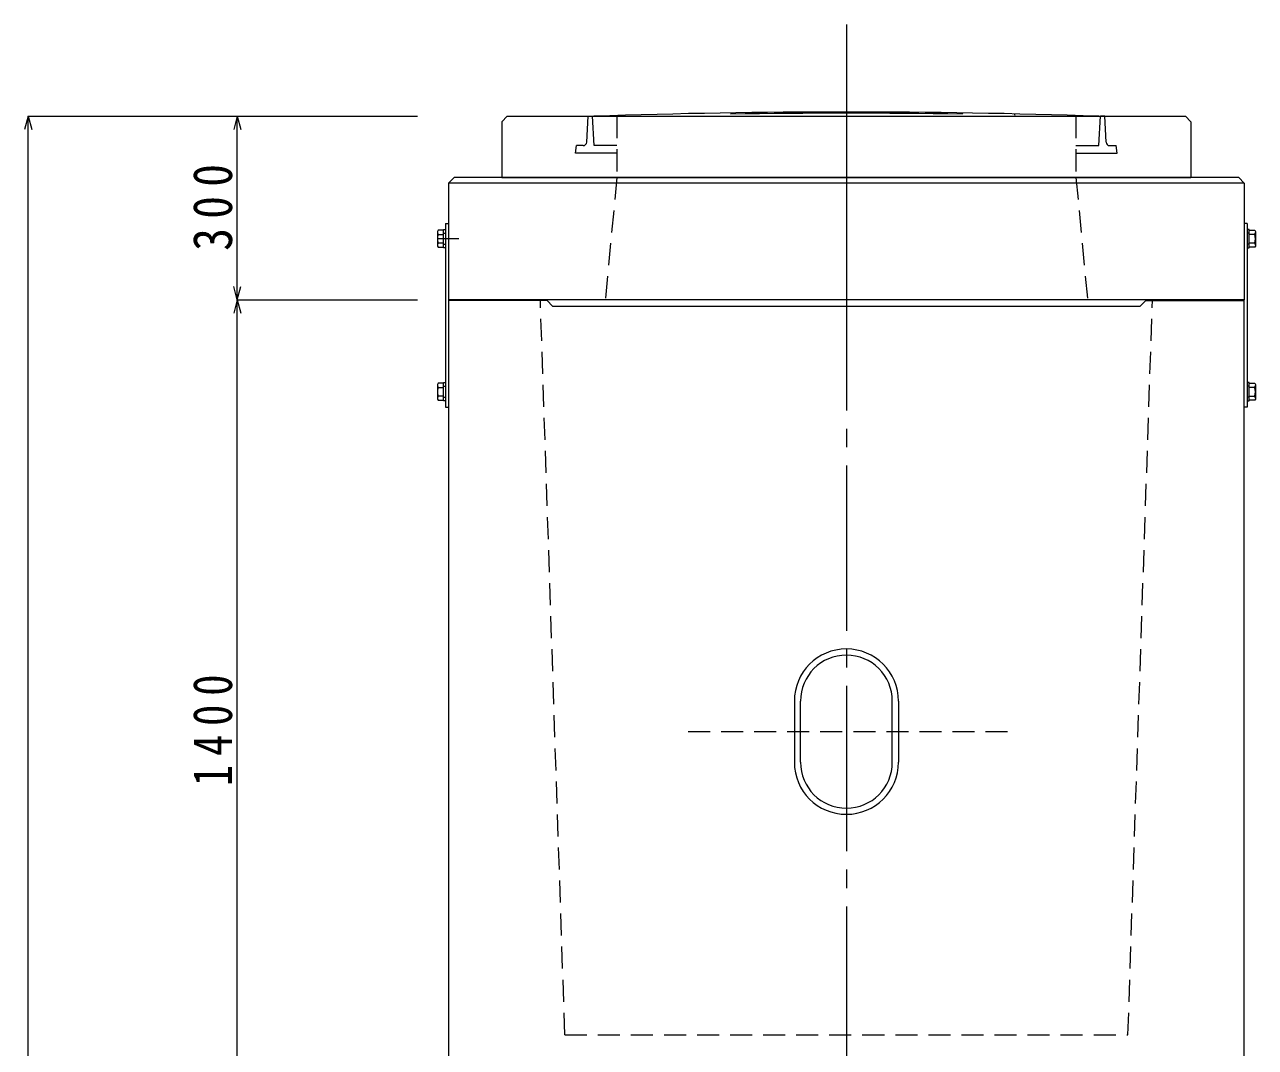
# Model space of a CAD drawing. Units: millimetres, scale not verified. Extents: x -6164 to 5771, y -4092 to 4364.
# Drawn here: x -1932 to 79, y -1952 to -282 of the extents above; entities that cross this region are included whole.
import ezdxf

# ---------------------------------------------------------------- set-up
doc = ezdxf.new("R2010")
doc.units = ezdxf.units.MM
doc.header["$LTSCALE"] = 30
for name, pattern in [('CHAIN1', [8, 5, -1, 1, -1]), ('CHAIN2', [12, 9, -1, 1, -1]), ('DASHED1', [1.8, 1.2, -0.6])]:
    doc.linetypes.add(name, pattern=pattern)
for name, color, linetype, lineweight in [('0-1', 7, 'Continuous', 9), ('0-2', 3, 'Continuous', 9), ('0-6_寸法', 4, 'Continuous', 9), ('0-A_鉄蓋', 4, 'Continuous', 9), ('0-C_CR', 3, 'Continuous', 9)]:
    doc.layers.add(name, color=color, linetype=linetype, lineweight=lineweight)
doc.styles.add('ＭＳ ゴシック', font='')
doc.styles.get('ＭＳ ゴシック').set_extended_font_data('MS Gothic')

msp = doc.modelspace()

# ---------------------------------------------------------------- linework, layer by layer
at = {"layer": '0-1', "linetype": 'CHAIN2'}
msp.add_line((-589.44, -431.66), (-589.44, -841.66), dxfattribs=at)
at = {"layer": '0-1', "color": 3}
for p, q in [((-1230.44, -531.66), (-1239.44, -540.66)), ((60.56, -540.66), (-1239.44, -540.66)), ((-1239.44, -540.66), (-1239.44, -731.66)), ((51.56, -531.66), (-1230.44, -531.66)), ((51.56, -531.66), (60.56, -540.66)), ((60.56, -540.66), (60.56, -731.66)), ((-1078.44, -732.66), (-1239.44, -732.66)), ((-1078.44, -732.66), (-1069.44, -741.66)), ((-1069.44, -741.66), (-109.44, -741.66)), ((-100.44, -732.66), (-109.44, -741.66)), ((-100.44, -732.66), (60.56, -732.66))]:
    msp.add_line(p, q, dxfattribs=at)
at = {"layer": '0-1', "color": 3, "linetype": 'DASHED1'}
for p, q in [((-964.44, -531.66), (-984.44, -741.66)), ((-214.44, -531.66), (-194.44, -741.66))]:
    msp.add_line(p, q, dxfattribs=at)
at = {"layer": '0-1'}
for p, q in [((-1247.64, -617.8), (-1256.57, -617.8)), ((-1247.64, -616.5), (-1244.44, -616.5)), ((-1247.64, -646.5), (-1247.64, -616.5)), ((-1244.44, -606.66), (-1239.44, -606.66)), ((-1244.44, -606.66), (-1244.44, -906.66)), ((65.56, -606.66), (60.56, -606.66)), ((65.56, -606.66), (65.56, -906.66)), ((-1256.57, -624.73), (-1247.64, -624.73)), ((-1256.57, -638.59), (-1247.64, -638.59)), ((77.69, -624.73), (68.76, -624.73)), ((68.76, -638.59), (77.69, -638.59)), ((-1244.44, -646.5), (-1247.64, -646.5)), ((-1256.57, -874.73), (-1247.64, -874.73)), ((77.69, -874.73), (68.76, -874.73)), ((-1247.64, -888.59), (-1256.57, -888.59)), ((68.76, -888.59), (77.69, -888.59)), ((-1244.44, -906.66), (-1239.44, -906.66)), ((65.56, -906.66), (60.56, -906.66))]:
    msp.add_line(p, q, dxfattribs=at)
at = {"layer": '0-1', "linetype": 'DASHED1'}
for p, q in [((-1247.64, -622.66), (-1244.44, -622.66)), ((68.76, -622.66), (65.56, -622.66)), ((-1247.64, -640.66), (-1244.44, -640.66)), ((68.76, -640.66), (65.56, -640.66)), ((-1247.64, -872.66), (-1244.44, -872.66)), ((68.76, -872.66), (65.56, -872.66)), ((-1247.64, -890.66), (-1244.44, -890.66)), ((68.76, -890.66), (65.56, -890.66))]:
    msp.add_line(p, q, dxfattribs=at)
at = {"layer": '0-1', "color": 4, "linetype": 'CHAIN1'}
msp.add_line((-1256.24, -631.5), (-1222.64, -631.5), dxfattribs=at)
at = {"layer": '0-1'}
msp.add_lwpolyline([(-1256.57, -617.8), (-1257.64, -619.66), (-1257.64, -643.66), (-1256.57, -645.52), (-1247.64, -645.52)], dxfattribs=at)
for points in [[(68.76, -646.5), (68.76, -616.5), (65.56, -616.5), (65.56, -646.5)], [(77.69, -617.8), (78.76, -619.66), (78.76, -643.66), (77.69, -645.52), (68.76, -645.52), (68.76, -617.8)], [(-1256.57, -867.8), (-1257.64, -869.66), (-1257.64, -893.66), (-1256.57, -895.52), (-1247.64, -895.52), (-1247.64, -867.8)], [(-1247.64, -896.5), (-1247.64, -866.5), (-1244.44, -866.5), (-1244.44, -896.5)], [(68.76, -896.5), (68.76, -866.5), (65.56, -866.5), (65.56, -896.5)], [(77.69, -867.8), (78.76, -869.66), (78.76, -893.66), (77.69, -895.52), (68.76, -895.52), (68.76, -867.8)]]:
    msp.add_lwpolyline(points, close=True, dxfattribs=at)
for centre, radius, start, end in [((-1251.5, -621.27), 6.13, 180, 214.38425), ((72.63, -621.27), 6.13, 325.61575, 0), ((-1234.71, -631.66), 22.93, 162.41203, 197.58795), ((-1251.5, -642.05), 6.13, 145.61574, 180), ((55.83, -631.66), 22.93, 342.41205, 17.58797), ((72.63, -642.05), 6.13, 0, 34.38426), ((-1234.71, -881.66), 22.93, 162.41203, 197.58795), ((-1251.5, -871.27), 6.13, 180, 214.38425), ((72.63, -871.27), 6.13, 325.61575, 0), ((55.83, -881.66), 22.93, 342.41205, 17.58797), ((-1251.5, -892.05), 6.13, 145.61574, 180), ((72.63, -892.05), 6.13, 0, 34.38426)]:
    msp.add_arc(centre, radius, start, end, dxfattribs=at)
at = {"layer": '0-2', "color": 7, "linetype": 'CHAIN2'}
msp.add_line((-589.44, -282), (-589.44, -2405.65), dxfattribs=at)
at = {"layer": '0-2', "linetype": 'DASHED1'}
for p, q in [((-1049.44, -1931.66), (-1089.44, -731.66)), ((-848.11, -1436.66), (-321.67, -1436.66))]:
    msp.add_line(p, q, dxfattribs=at)
at = {"layer": '0-2'}
for p, q in [((-674.44, -1386.66), (-674.44, -1486.66)), ((-664.44, -1486.66), (-664.44, -1386.66)), ((-514.44, -1486.66), (-514.44, -1386.66)), ((-504.44, -1386.66), (-504.44, -1486.66))]:
    msp.add_line(p, q, dxfattribs=at)
msp.add_lwpolyline([(60.56, -2131.66), (60.56, -731.66), (-1239.44, -731.66), (-1239.44, -2131.66)], dxfattribs=at)
at = {"layer": '0-2', "linetype": 'DASHED1'}
msp.add_lwpolyline([(-1049.44, -1931.66), (-129.44, -1931.66), (-89.44, -731.66)], dxfattribs=at)
at = {"layer": '0-2'}
for centre, radius, start, end in [((-589.44, -1386.66), 85, 0, 180), ((-589.44, -1386.66), 75, 0, 180), ((-589.44, -1486.66), 85, 180, 0), ((-589.44, -1486.66), 75, 180, 0)]:
    msp.add_arc(centre, radius, start, end, dxfattribs=at)
at = {"layer": '0-6_寸法'}
for p, q in [((-1926.26, -431.66), (-1920.44, -453.39)), ((-1926.26, -431.66), (-1584.64, -431.66)), ((-1584.64, -431.66), (-1590.47, -453.39)), ((-1584.64, -731.66), (-1584.64, -431.66)), ((-1584.64, -431.66), (-1578.82, -453.39)), ((-1584.64, -431.66), (-1290.25, -431.66)), ((-1584.64, -731.66), (-1590.47, -709.93)), ((-1584.64, -731.66), (-1578.82, -709.93)), ((-1584.64, -731.66), (-1578.82, -753.39)), ((-1584.64, -731.66), (-1290.25, -731.66))]:
    msp.add_line(p, q, dxfattribs=at)
for points in [[(-1926.26, -2131.66), (-1926.26, -431.66), (-1932.09, -453.39)], [(-1584.64, -2131.66), (-1584.64, -731.66), (-1590.47, -753.39)]]:
    msp.add_lwpolyline(points, dxfattribs=at)
at = {"layer": '0-A_鉄蓋', "color": 2, "lineweight": 18}
for p, q in [((-1013.64, -473.97), (-1011.44, -431.66)), ((-1011.44, -431.66), (-1004.44, -431.66)), ((-1001.75, -479.16), (-1004.44, -431.66)), ((-177.13, -479.16), (-174.44, -431.66)), ((-167.44, -431.66), (-174.44, -431.66)), ((-165.23, -473.97), (-167.44, -431.66)), ((-1031.94, -491.66), (-1030.44, -479.66)), ((-1019.63, -479.66), (-1030.44, -479.66)), ((-964.44, -479.16), (-1001.75, -479.16)), ((-214.44, -479.16), (-177.13, -479.16)), ((-159.24, -479.66), (-148.44, -479.66)), ((-146.94, -491.66), (-148.44, -479.66)), ((-964.44, -491.66), (-1031.94, -491.66)), ((-214.44, -491.66), (-146.94, -491.66))]:
    msp.add_line(p, q, dxfattribs=at)
at = {"layer": '0-A_鉄蓋', "color": 3, "lineweight": 18}
for p, q in [((-399.24, -426.17), (-400.28, -428.15)), ((-315.26, -427.76), (-314.29, -429.79))]:
    msp.add_line(p, q, dxfattribs=at)
for radius, start, end in [(12200, 88.06238, 91.93762), (12198, 89.11147, 90.88853)]:
    msp.add_arc((-589.44, -12624.68), radius, start, end, dxfattribs=at)
at = {"layer": '0-A_鉄蓋', "color": 2, "lineweight": 18}
for centre, start, end in [((-1019.63, -473.66), 270, 357.01857), ((-159.24, -473.66), 182.98143, 270)]:
    msp.add_arc(centre, 6, start, end, dxfattribs=at)
at = {"layer": '0-C_CR'}
for p, q in [((-1152.44, -440.66), (-1143.44, -431.66)), ((-1152.44, -440.66), (-1152.44, -531.66)), ((-1143.44, -431.66), (-35.44, -431.66)), ((-26.44, -440.66), (-35.44, -431.66)), ((-26.44, -440.66), (-26.44, -531.66)), ((-1152.44, -531.66), (-26.44, -531.66))]:
    msp.add_line(p, q, dxfattribs=at)
at = {"layer": '0-C_CR', "linetype": 'DASHED1'}
for p, q in [((-964.44, -431.66), (-964.44, -531.66)), ((-214.44, -431.66), (-214.44, -531.66))]:
    msp.add_line(p, q, dxfattribs=at)

# ---------------------------------------------------------------- texts
at = {"layer": '0-6_寸法', "color": 7, "char_height": 64.15, "attachment_point": 7, "rotation": 90, "style": 'ＭＳ ゴシック'}
for s, insert in [('\\T1.41;\\W0.85;300', (-1592.14, -651.35)), ('\\T1.41;\\W0.8;1400', (-1592.14, -1525.81))]:
    msp.add_mtext(s, dxfattribs=dict(at, insert=insert))

doc.saveas('drawing.dxf')
